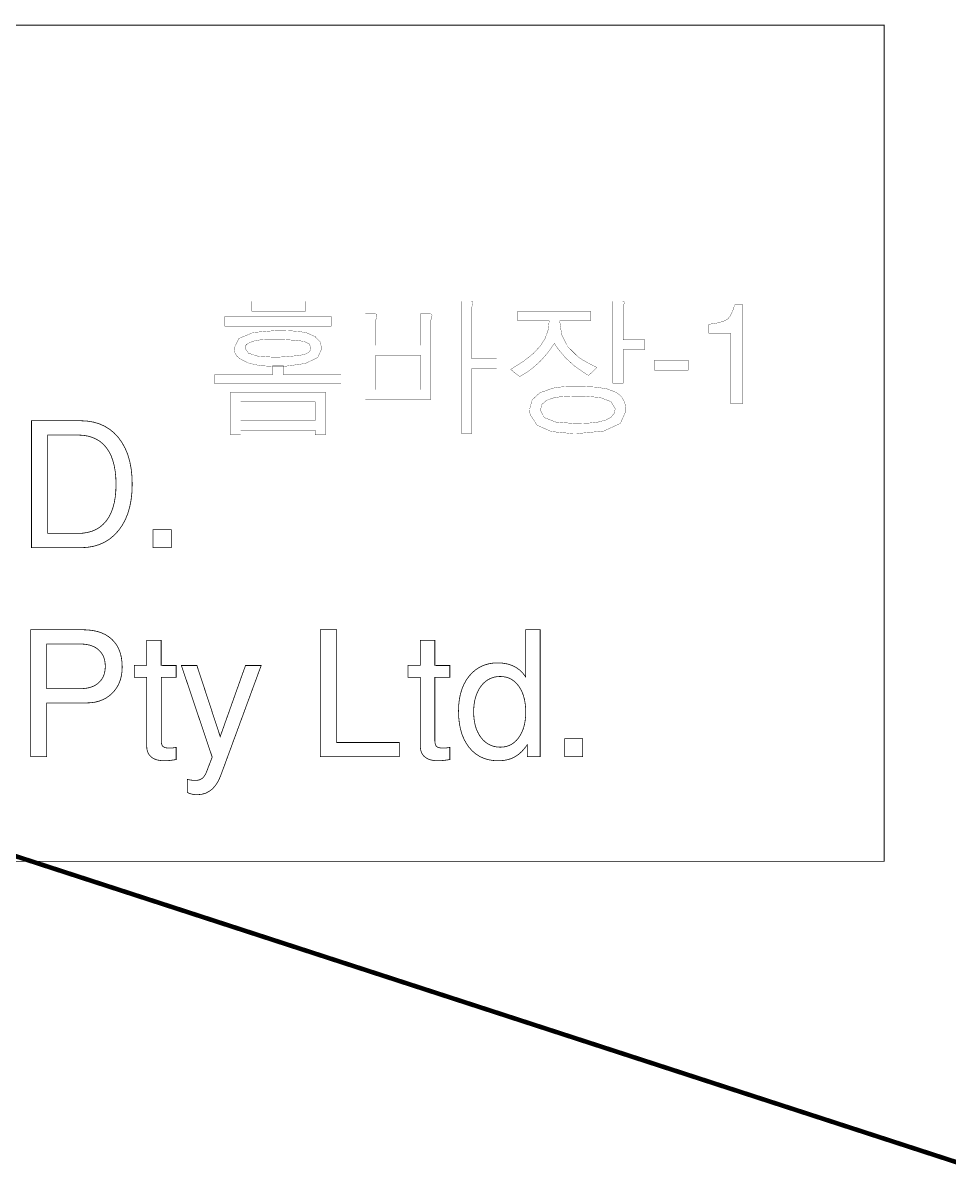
# Model space of a CAD drawing. Extents: x 0 to 840, y 0 to 273.
# Drawn here: x 134 to 182.4, y 213.6 to 273.4 of the extents above; entities that cross this region are included whole.
import ezdxf

# ---------------------------------------------------------------- set-up
doc = ezdxf.new("R2010")
doc.units = 0
doc.linetypes.add('1', pattern=[60.929508, 30.464754, -30.464754])
doc.layers.get('0').update_dxf_attribs({"linetype": 'CONTINUOUS'})
doc.layers.add('SH-文字标注', color=7, linetype='CONTINUOUS')

msp = doc.modelspace()

# ---------------------------------------------------------------- linework, layer by layer
at = {"color": 7, "linetype": '1', "const_width": 0.239}
msp.add_lwpolyline([(0, 273.254), (840.158, 0)], dxfattribs=at)
msp.add_lwpolyline([(0, 273.254), (840.158, 0)], dxfattribs=at)
at = {"color": 7, "const_width": 0.0392}
for points in [[(0, 273.254), (179.027, 273.254), (179.027, 229.533), (0, 229.533), (0, 273.254)], [(134.436, 245.929), (134.436, 252.569), (136.996, 252.569), (136.996, 252.569), (136.996, 252.569), (137.346, 252.551), (137.675, 252.497), (137.981, 252.406), (138.264, 252.28), (138.526, 252.118), (138.765, 251.92), (138.982, 251.685), (138.982, 251.685), (138.982, 251.685), (138.982, 251.685), (139.172, 251.419), (139.334, 251.126), (139.466, 250.806), (139.569, 250.458), (139.642, 250.084), (139.686, 249.682), (139.701, 249.253), (139.701, 249.253), (139.701, 249.253), (139.701, 249.253), (139.686, 248.824), (139.642, 248.422), (139.568, 248.047), (139.465, 247.699), (139.332, 247.378), (139.169, 247.084), (138.977, 246.817), (138.977, 246.817), (138.977, 246.817), (138.977, 246.817), (138.759, 246.581), (138.52, 246.382), (138.259, 246.219), (137.976, 246.092), (137.671, 246.001), (137.344, 245.947), (136.996, 245.929), (136.996, 245.929), (134.436, 245.929)], [(136.851, 246.675), (136.851, 246.675), (136.851, 246.675), (137.122, 246.689), (137.374, 246.729), (137.607, 246.796), (137.82, 246.889), (138.015, 247.01), (138.189, 247.157), (138.345, 247.331), (138.345, 247.331), (138.345, 247.331), (138.345, 247.331), (138.48, 247.531), (138.595, 247.755), (138.688, 248.004), (138.761, 248.277), (138.813, 248.575), (138.844, 248.897), (138.855, 249.244), (138.855, 249.244), (138.855, 249.244), (138.855, 249.244), (138.844, 249.593), (138.813, 249.917), (138.761, 250.217), (138.688, 250.491), (138.595, 250.741), (138.48, 250.966), (138.345, 251.165), (138.345, 251.165), (138.345, 251.165), (138.345, 251.165), (138.189, 251.34), (138.015, 251.487), (137.82, 251.607), (137.607, 251.701), (137.374, 251.768), (137.122, 251.808), (136.851, 251.821), (136.851, 251.821), (135.284, 251.821), (135.284, 246.675), (136.851, 246.675)], [(141.741, 246.876), (141.741, 245.929), (140.794, 245.929), (140.794, 246.876), (141.741, 246.876)], [(139.177, 239.689), (139.177, 239.689), (139.177, 239.689), (139.167, 239.454), (139.135, 239.232), (139.083, 239.024), (139.009, 238.83), (138.915, 238.649), (138.799, 238.481), (138.663, 238.327), (138.663, 238.327), (138.663, 238.327), (138.663, 238.327), (138.509, 238.191), (138.343, 238.075), (138.164, 237.981), (137.972, 237.907), (137.767, 237.855), (137.55, 237.823), (137.319, 237.813), (137.319, 237.813), (135.233, 237.813), (135.233, 234.998), (134.386, 234.998), (134.386, 241.639), (137.128, 241.639), (137.128, 241.639), (137.128, 241.639), (137.399, 241.628), (137.653, 241.597), (137.888, 241.546), (138.105, 241.474), (138.303, 241.381), (138.483, 241.267), (138.644, 241.133), (138.644, 241.133), (138.644, 241.133), (138.644, 241.133), (138.786, 240.98), (138.905, 240.809), (139.003, 240.62), (139.079, 240.414), (139.134, 240.19), (139.166, 239.948), (139.177, 239.689)], [(150.39, 241.639), (150.39, 235.745), (153.669, 235.745), (153.669, 234.998), (149.543, 234.998), (149.543, 241.639), (150.39, 241.639)], [(161.038, 241.639), (161.038, 234.998), (160.364, 234.998), (160.364, 235.627), (160.364, 235.627), (160.364, 235.627), (160.274, 235.504), (160.183, 235.392), (160.089, 235.29), (159.993, 235.198), (159.896, 235.117), (159.796, 235.046), (159.694, 234.985), (159.694, 234.985), (159.694, 234.985), (159.694, 234.985), (159.589, 234.933), (159.478, 234.889), (159.362, 234.853), (159.24, 234.825), (159.113, 234.805), (158.98, 234.792), (158.843, 234.788), (158.843, 234.788), (158.843, 234.788), (158.843, 234.788), (158.575, 234.803), (158.324, 234.845), (158.09, 234.916), (157.873, 235.016), (157.672, 235.144), (157.488, 235.3), (157.321, 235.485), (157.321, 235.485), (157.321, 235.485), (157.321, 235.485), (157.174, 235.695), (157.049, 235.925), (156.947, 236.177), (156.868, 236.449), (156.811, 236.743), (156.777, 237.058), (156.766, 237.393), (156.766, 237.393), (156.766, 237.393), (156.766, 237.393), (156.777, 237.709), (156.811, 238.007), (156.869, 238.286), (156.949, 238.547), (157.052, 238.79), (157.177, 239.014), (157.326, 239.22), (157.326, 239.22), (157.326, 239.22), (157.326, 239.22), (157.494, 239.402), (157.676, 239.556), (157.874, 239.683), (158.086, 239.781), (158.314, 239.851), (158.557, 239.893), (158.815, 239.907), (158.815, 239.907), (158.815, 239.907), (158.815, 239.907), (159.086, 239.892), (159.336, 239.847), (159.566, 239.772), (159.776, 239.666), (159.965, 239.531), (160.133, 239.365), (160.281, 239.169), (160.281, 239.169), (160.281, 241.638), (161.038, 241.639)], [(142.001, 239.771), (142.001, 239.152), (141.218, 239.152), (141.218, 235.882), (141.218, 235.882), (141.218, 235.882), (141.22, 235.813), (141.225, 235.75), (141.234, 235.695), (141.246, 235.646), (141.262, 235.604), (141.281, 235.569), (141.304, 235.541), (141.304, 235.541), (141.304, 235.541), (141.304, 235.541), (141.332, 235.518), (141.367, 235.499), (141.408, 235.483), (141.455, 235.47), (141.509, 235.461), (141.57, 235.456), (141.637, 235.454), (141.637, 235.454), (141.637, 235.454), (141.637, 235.454), (141.7, 235.455), (141.759, 235.457), (141.815, 235.461), (141.867, 235.466), (141.916, 235.473), (141.96, 235.481), (142.001, 235.491), (142.001, 235.491), (142.001, 234.853), (142.001, 234.853), (142.001, 234.853), (141.901, 234.836), (141.805, 234.822), (141.713, 234.81), (141.625, 234.801), (141.54, 234.795), (141.459, 234.791), (141.382, 234.789), (141.382, 234.789), (141.382, 234.789), (141.382, 234.789), (141.258, 234.793), (141.144, 234.805), (141.037, 234.825), (140.94, 234.853), (140.851, 234.889), (140.77, 234.933), (140.698, 234.985), (140.698, 234.985), (140.698, 234.985), (140.698, 234.985), (140.635, 235.045), (140.582, 235.111), (140.539, 235.184), (140.505, 235.264), (140.481, 235.351), (140.466, 235.445), (140.461, 235.545), (140.461, 235.545), (140.461, 239.152), (139.815, 239.152), (139.815, 239.772), (140.461, 239.772), (140.461, 241.083), (141.217, 241.083), (141.217, 239.772), (142.001, 239.771)], [(156.31, 239.771), (156.31, 239.152), (155.527, 239.152), (155.527, 235.882), (155.527, 235.882), (155.527, 235.882), (155.529, 235.813), (155.534, 235.75), (155.543, 235.695), (155.555, 235.646), (155.571, 235.604), (155.591, 235.569), (155.614, 235.541), (155.614, 235.541), (155.614, 235.541), (155.614, 235.541), (155.642, 235.518), (155.676, 235.499), (155.717, 235.483), (155.765, 235.47), (155.819, 235.461), (155.879, 235.456), (155.946, 235.454), (155.946, 235.454), (155.946, 235.454), (155.946, 235.454), (156.009, 235.455), (156.069, 235.457), (156.125, 235.461), (156.177, 235.466), (156.225, 235.473), (156.27, 235.481), (156.31, 235.491), (156.31, 235.491), (156.31, 234.853), (156.31, 234.853), (156.31, 234.853), (156.211, 234.836), (156.115, 234.822), (156.023, 234.81), (155.934, 234.801), (155.849, 234.795), (155.768, 234.791), (155.691, 234.789), (155.691, 234.789), (155.691, 234.789), (155.691, 234.789), (155.568, 234.793), (155.453, 234.805), (155.347, 234.825), (155.249, 234.853), (155.16, 234.889), (155.08, 234.933), (155.008, 234.985), (155.008, 234.985), (155.008, 234.985), (155.008, 234.985), (154.945, 235.045), (154.892, 235.111), (154.848, 235.184), (154.814, 235.264), (154.79, 235.351), (154.776, 235.445), (154.771, 235.545), (154.771, 235.545), (154.771, 239.152), (154.124, 239.152), (154.124, 239.772), (154.771, 239.772), (154.771, 241.083), (155.527, 241.083), (155.527, 239.772), (156.31, 239.771)], [(137, 238.56), (137, 238.56), (137, 238.56), (137.169, 238.566), (137.327, 238.585), (137.474, 238.617), (137.61, 238.661), (137.735, 238.718), (137.849, 238.787), (137.952, 238.87), (137.952, 238.87), (137.952, 238.87), (137.952, 238.87), (138.042, 238.963), (138.119, 239.066), (138.182, 239.179), (138.231, 239.301), (138.265, 239.433), (138.286, 239.575), (138.293, 239.726), (138.293, 239.726), (138.293, 239.726), (138.293, 239.726), (138.286, 239.877), (138.265, 240.019), (138.231, 240.151), (138.182, 240.273), (138.119, 240.386), (138.042, 240.489), (137.952, 240.582), (137.952, 240.582), (137.952, 240.582), (137.952, 240.582), (137.849, 240.664), (137.735, 240.734), (137.61, 240.791), (137.474, 240.835), (137.327, 240.867), (137.169, 240.886), (137, 240.892), (137, 240.892), (135.233, 240.892), (135.233, 238.56), (137, 238.56)], [(145.626, 239.771), (146.446, 239.771), (144.323, 233.997), (144.323, 233.997), (144.323, 233.997), (144.207, 233.736), (144.07, 233.515), (143.914, 233.334), (143.739, 233.194), (143.543, 233.093), (143.328, 233.033), (143.094, 233.013), (143.094, 233.013), (143.094, 233.013), (143.094, 233.013), (143.014, 233.015), (142.937, 233.023), (142.862, 233.035), (142.789, 233.052), (142.718, 233.073), (142.65, 233.1), (142.583, 233.131), (142.583, 233.131), (142.583, 233.814), (142.583, 233.814), (142.583, 233.814), (142.652, 233.8), (142.717, 233.788), (142.777, 233.778), (142.835, 233.77), (142.888, 233.764), (142.938, 233.761), (142.984, 233.76), (142.984, 233.76), (142.984, 233.76), (142.984, 233.76), (143.05, 233.762), (143.111, 233.768), (143.169, 233.779), (143.222, 233.794), (143.271, 233.813), (143.316, 233.837), (143.357, 233.865), (143.357, 233.865), (143.357, 233.865), (143.357, 233.865), (143.396, 233.898), (143.432, 233.937), (143.468, 233.982), (143.501, 234.033), (143.534, 234.091), (143.565, 234.154), (143.594, 234.224), (143.594, 234.224), (143.885, 234.98), (142.273, 239.771), (143.084, 239.771), (144.304, 236.055), (145.626, 239.771)], [(158.942, 239.196), (158.77, 239.186), (158.608, 239.155), (158.455, 239.103), (158.312, 239.03), (158.178, 238.936), (158.054, 238.822), (157.94, 238.686), (157.94, 238.686), (157.94, 238.686), (157.94, 238.686), (157.839, 238.534), (157.753, 238.369), (157.683, 238.19), (157.628, 237.999), (157.589, 237.795), (157.566, 237.577), (157.558, 237.347), (157.558, 237.347), (157.558, 237.347), (157.558, 237.347), (157.566, 237.115), (157.589, 236.895), (157.628, 236.69), (157.683, 236.498), (157.753, 236.32), (157.839, 236.155), (157.94, 236.004), (157.94, 236.004), (157.94, 236.004), (157.94, 236.004), (158.055, 235.87), (158.179, 235.756), (158.313, 235.663), (158.458, 235.591), (158.612, 235.54), (158.777, 235.509), (158.951, 235.498), (158.951, 235.498), (158.951, 235.498), (158.951, 235.498), (159.118, 235.509), (159.275, 235.539), (159.423, 235.59), (159.561, 235.662), (159.689, 235.754), (159.808, 235.866), (159.917, 235.999), (159.917, 235.999), (159.917, 235.999), (159.917, 235.999), (160.013, 236.149), (160.095, 236.312), (160.162, 236.489), (160.214, 236.679), (160.251, 236.882), (160.273, 237.099), (160.281, 237.329), (160.281, 237.329), (160.281, 237.329), (160.281, 237.329), (160.273, 237.567), (160.251, 237.79), (160.214, 237.999), (160.162, 238.193), (160.095, 238.373), (160.013, 238.539), (159.917, 238.691), (159.917, 238.691), (159.917, 238.691), (159.917, 238.691), (159.808, 238.825), (159.688, 238.938), (159.559, 239.031), (159.42, 239.104), (159.271, 239.155), (159.112, 239.186), (158.942, 239.196)], [(163.26, 235.946), (163.26, 234.998), (162.313, 234.998), (162.313, 235.946), (163.26, 235.946)]]:
    msp.add_lwpolyline(points, dxfattribs=at)
at = {"layer": 'SH-文字标注', "color": 7, "const_width": 0.0144}
for points in [[(145.957, 258.812), (148.766, 258.812), (148.766, 258.304), (145.957, 258.304), (145.957, 258.812)], [(157.42, 258.812), (157.42, 258.812), (157.473, 258.806), (157.508, 258.788), (157.526, 258.759), (157.526, 258.759), (157.489, 258.617), (157.466, 258.526), (157.458, 258.486), (157.458, 255.806), (158.761, 255.806), (158.761, 255.298), (157.458, 255.298), (157.458, 251.899), (156.928, 251.899), (156.928, 258.812), (157.42, 258.812)], [(159.866, 258.304), (163.667, 258.304), (163.667, 257.797), (162.054, 257.797), (162.054, 257.797), (162.16, 257.07), (162.478, 256.444), (163.008, 255.919), (163.008, 255.919), (163.097, 255.855), (163.19, 255.791), (163.288, 255.73), (163.288, 255.73), (163.613, 255.551), (163.85, 255.427), (164, 255.359), (164, 255.359), (163.919, 255.266), (163.798, 255.147), (163.637, 255.003), (163.637, 255.003), (163.601, 254.974), (163.576, 254.956), (163.561, 254.95), (163.561, 254.95), (163.515, 254.963), (163.447, 255.001), (163.357, 255.064), (163.357, 255.064), (162.831, 255.431), (162.364, 255.858), (161.956, 256.343), (161.956, 256.343), (161.873, 256.464), (161.815, 256.555), (161.782, 256.616), (161.782, 256.616), (161.424, 256.11), (161.038, 255.674), (160.623, 255.306), (160.623, 255.306), (160.512, 255.224), (160.391, 255.138), (160.26, 255.049), (159.98, 254.882), (159.98, 254.882), (159.909, 254.917), (159.768, 255.023), (159.556, 255.2), (159.556, 255.2), (159.529, 255.223), (159.509, 255.24), (159.495, 255.253), (159.495, 255.253), (160.162, 255.675), (160.68, 256.084), (161.047, 256.48), (161.047, 256.48), (161.304, 256.888), (161.458, 257.328), (161.509, 257.797), (159.866, 257.797), (159.866, 258.304)], [(165.348, 258.812), (165.348, 258.812), (165.398, 258.804), (165.429, 258.781), (165.439, 258.744), (165.378, 258.501), (165.378, 258.494), (165.378, 256.805), (166.514, 256.805), (166.514, 256.298), (165.378, 256.298), (165.378, 254.534), (164.833, 254.534), (164.833, 258.812), (165.348, 258.812)], [(170.996, 257.148), (169.851, 257.148), (169.851, 257.608), (169.851, 257.608), (170.29, 257.679), (170.613, 257.766), (170.821, 257.87), (170.821, 257.87), (170.965, 258.03), (171.097, 258.285), (171.215, 258.635), (171.638, 258.635), (171.638, 253.466), (170.996, 253.466), (170.996, 257.148)], [(150.106, 258.017), (150.106, 257.509), (144.541, 257.509), (144.541, 258.017), (150.106, 258.017)], [(151.893, 258.153), (152.416, 258.153), (152.416, 258.153), (152.462, 258.145), (152.49, 258.123), (152.499, 258.085), (152.446, 257.85), (152.446, 257.842), (152.446, 256.51), (154.778, 256.51), (154.778, 258.153), (155.308, 258.153), (155.308, 258.153), (155.35, 258.145), (155.375, 258.123), (155.384, 258.085), (155.323, 257.835), (155.323, 257.827), (155.323, 253.678), (151.893, 253.678), (151.893, 258.153)], [(147.297, 257.29), (147.942, 257.275), (148.455, 257.233), (148.834, 257.161), (148.834, 257.161), (149.267, 256.968), (149.527, 256.693), (149.614, 256.336), (149.614, 256.336), (149.399, 255.87), (148.753, 255.562), (147.676, 255.412), (147.676, 255.412), (147.514, 255.408), (147.343, 255.405), (147.161, 255.404), (147.161, 255.404), (146.409, 255.447), (145.808, 255.576), (145.359, 255.791), (145.359, 255.791), (145.174, 255.95), (145.063, 256.134), (145.026, 256.343), (145.026, 256.343), (145.278, 256.869), (146.035, 257.185), (147.297, 257.29)], [(146.82, 256.82), (146.394, 256.798), (146.046, 256.733), (145.775, 256.623), (145.775, 256.623), (145.704, 256.572), (145.651, 256.519), (145.616, 256.464), (145.601, 256.374), (145.601, 256.374), (145.771, 256.104), (146.281, 255.943), (147.131, 255.889), (147.131, 255.889), (147.388, 255.896), (147.716, 255.916), (148.115, 255.95), (148.115, 255.95), (148.455, 255.987), (148.707, 256.037), (148.872, 256.101), (148.872, 256.101), (148.969, 256.179), (149.027, 256.273), (149.046, 256.381), (149.046, 256.381), (148.957, 256.586), (148.69, 256.718), (148.244, 256.775), (148.244, 256.775), (148.179, 256.779), (148.136, 256.782), (148.115, 256.782), (148.115, 256.782), (147.794, 256.803), (147.57, 256.816), (147.441, 256.82), (146.82, 256.82)], [(152.446, 255.995), (152.446, 254.193), (154.778, 254.193), (154.778, 255.995), (152.446, 255.995)], [(147.592, 255.457), (147.592, 254.988), (150.621, 254.988), (150.621, 254.496), (144.026, 254.496), (144.026, 254.988), (147.055, 254.988), (147.055, 255.457), (147.592, 255.457)], [(168.772, 255.741), (168.772, 255.216), (167.015, 255.216), (167.015, 255.741), (168.772, 255.741)], [(163.22, 254.36), (163.22, 254.36), (163.976, 254.326), (164.566, 254.225), (164.992, 254.057), (164.992, 254.057), (165.158, 253.945), (165.292, 253.811), (165.393, 253.655), (165.393, 253.655), (165.465, 253.485), (165.508, 253.295), (165.522, 253.087), (165.522, 253.087), (165.233, 252.43), (164.365, 252.031), (162.917, 251.891), (162.917, 251.891), (162.875, 251.891), (162.83, 251.891), (162.781, 251.891), (162.781, 251.891), (161.631, 252.001), (160.877, 252.332), (160.517, 252.883), (160.517, 252.883), (160.5, 252.976), (160.49, 253.075), (160.487, 253.178), (160.487, 253.178), (160.621, 253.666), (161.022, 254.03), (161.691, 254.269), (161.691, 254.269), (161.99, 254.319), (162.3, 254.349), (162.622, 254.36), (163.22, 254.36)], [(149.811, 254.064), (149.811, 251.831), (149.273, 251.831), (149.273, 252.073), (145.374, 252.073), (145.374, 251.831), (144.836, 251.831), (144.836, 254.064), (149.811, 254.064)], [(145.374, 253.557), (145.374, 252.58), (149.273, 252.58), (149.273, 253.557), (145.374, 253.557)], [(162.887, 253.852), (162.88, 253.852), (162.88, 253.852), (162.398, 253.837), (162.032, 253.812), (161.782, 253.777), (161.782, 253.777), (161.374, 253.637), (161.129, 253.42), (161.047, 253.125), (161.047, 253.125), (161.249, 252.734), (161.855, 252.499), (162.864, 252.421), (162.864, 252.421), (163.547, 252.441), (164.079, 252.502), (164.462, 252.603), (164.462, 252.603), (164.74, 252.753), (164.906, 252.95), (164.962, 253.193), (164.962, 253.193), (164.746, 253.564), (164.171, 253.786), (163.235, 253.86), (162.887, 253.852)]]:
    msp.add_lwpolyline(points, dxfattribs=at)

doc.saveas('drawing.dxf')
